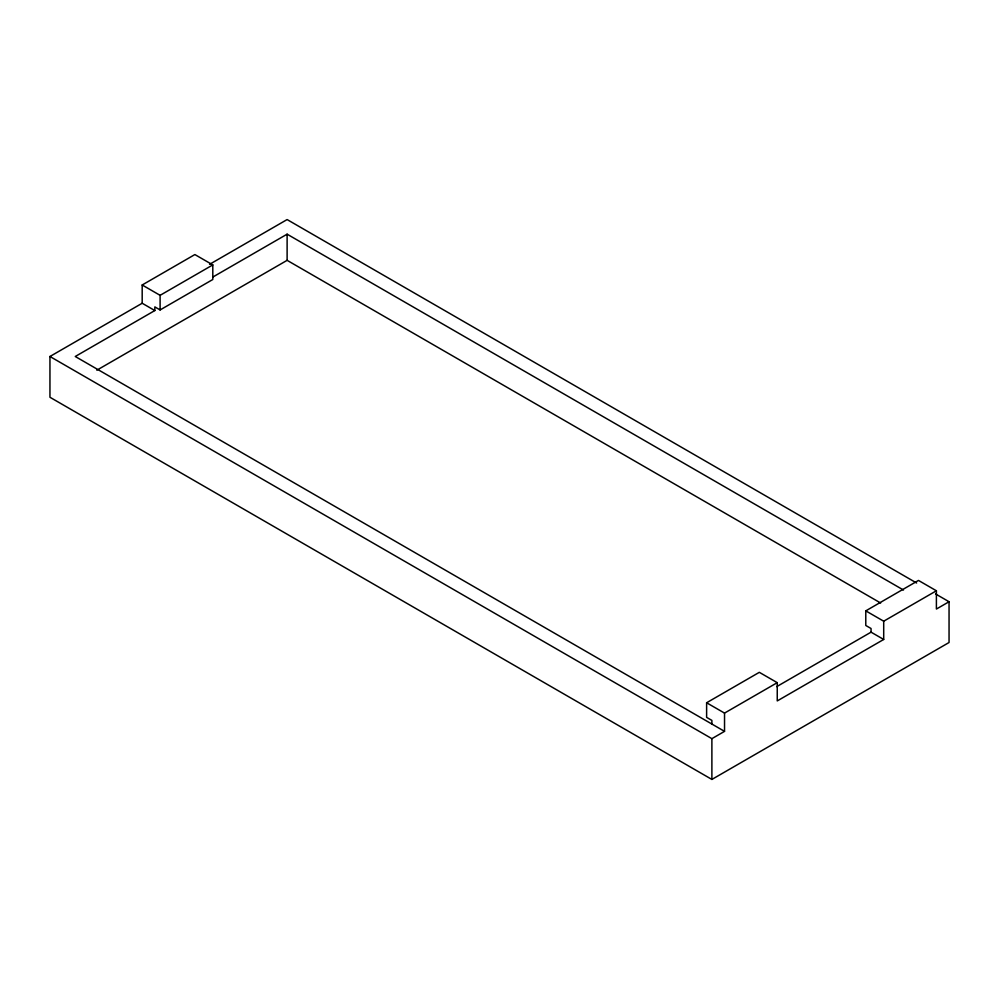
<?xml version="1.0" encoding="UTF-8"?>
<svg xmlns="http://www.w3.org/2000/svg" width="999" height="999" viewBox="0 0 999 999"><rect width="100%" height="100%" fill="white"/><g stroke="black" fill="none" stroke-linecap="round" stroke-linejoin="round"><path stroke-width="1.5" d="M142.183 303.246L142.183 284.99L194.88 254.558L212.799 264.91L212.799 279.508L160.102 309.94L154.833 306.893L154.833 310.552L75.25 356.493L724.537 731.355L724.537 713.099L777.247 682.667L777.247 700.923L883.703 639.46L883.703 621.203L936.4 590.784L936.4 609.04L949.05 601.735L949.05 642.507L711.887 779.432L49.95 397.265L49.95 356.493L142.183 303.246L154.833 310.552M209.59 264.323L287.113 219.568L916.632 583.016M142.183 284.99L160.102 295.329L212.799 264.91M212.924 276.998L287.113 234.178L903.483 590.034M96.841 370.192L287.113 260.339L880.643 603.009M711.887 724.05L711.887 720.404L706.618 717.357L706.618 702.759L759.327 672.327L777.247 682.667M776.722 686.625L871.053 632.167L871.053 628.508L865.783 625.474L865.783 610.864L918.481 580.431L936.4 590.784M49.95 356.493L711.887 738.661L724.537 731.355M935.539 593.93L949.05 601.735M865.783 610.864L883.703 621.203M871.053 632.167L883.703 639.46M706.618 702.759L724.537 713.099M711.887 738.661L711.887 779.432M287.113 234.178L287.113 260.339M160.102 295.329L160.102 309.94"/></g></svg>
